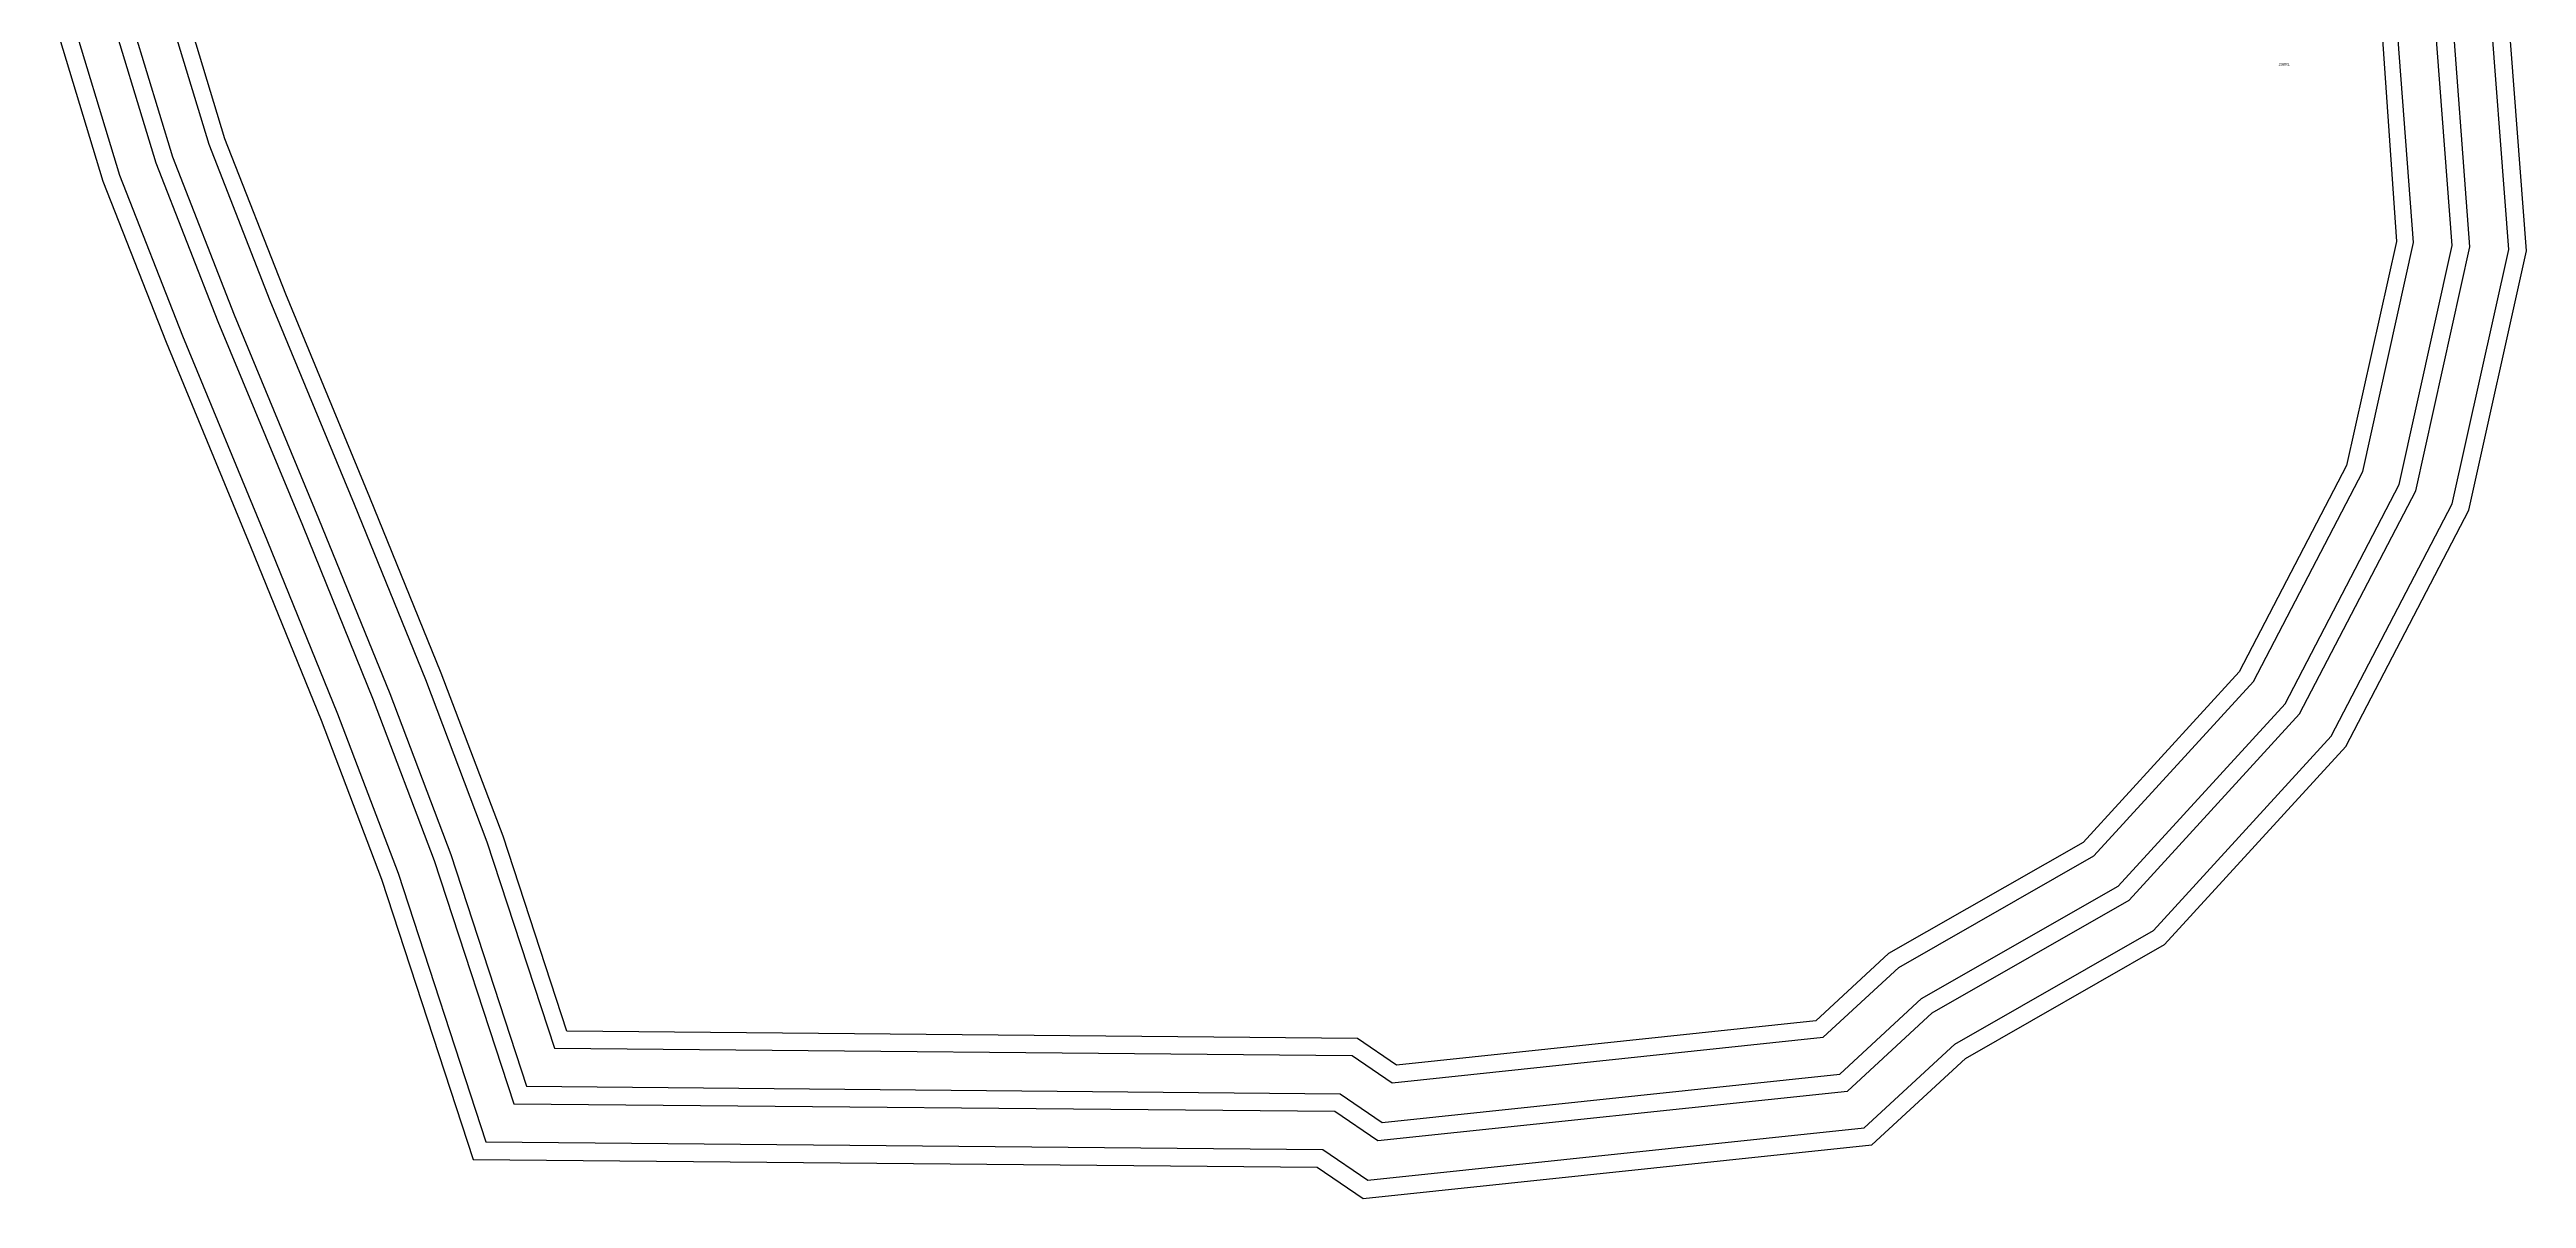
# Model space of a CAD drawing. Extents: x 477732 to 478202, y 6771163 to 6771744.
# Drawn here: x 477749.6 to 478201.7, y 6771163.1 to 6771372.6 of the extents above; entities that cross this region are included whole.
import ezdxf

# ---------------------------------------------------------------- set-up
doc = ezdxf.new("R2010")
doc.units = 0

msp = doc.modelspace()

# ---------------------------------------------------------------- linework, layer by layer
at = {"layer": 'polyEntity_1', "color": 2}
msp.add_lwpolyline([(478175.26, 6771376.2), (478177.94, 6771337.64), (478168.85, 6771296.77), (478149.26, 6771259.17), (478120.76, 6771228.05), (478085.25, 6771207.75), (478071.98, 6771195.48), (477995.46, 6771187.43), (477988.34, 6771192.28), (477844, 6771193.61), (477844, 6771193.61), (477832.36, 6771229.19), (477821.07, 6771258.91), (477808.06, 6771290.92), (477792.69, 6771328.04), (477781.59, 6771356.36), (477772.31, 6771386.93)], dxfattribs=at)
at = {"layer": 'polyEntity_4', "color": 5}
msp.add_lwpolyline([(477769.31, 6771386.11), (477778.65, 6771355.34), (477789.81, 6771326.88), (477805.18, 6771289.74), (477818.18, 6771257.77), (477829.43, 6771228.15), (477841.74, 6771190.52), (477987.37, 6771189.18), (477994.66, 6771184.22), (478073.33, 6771192.5), (478073.33, 6771192.5), (478087.1, 6771205.23), (478122.72, 6771225.59), (478151.83, 6771257.37), (478171.8, 6771295.7), (478181.07, 6771337.41), (478177.65, 6771382.5)], dxfattribs=at)
at = {"layer": 'polyEntity_5', "color": 1}
msp.add_lwpolyline([(477762.55, 6771384.27), (477772.03, 6771353.04), (477783.31, 6771324.26), (477798.71, 6771287.08), (477811.67, 6771255.21), (477822.83, 6771225.82), (477836.65, 6771183.57), (477985.18, 6771182.2), (477992.84, 6771176.99), (478076.38, 6771185.78), (478076.38, 6771185.78), (478091.26, 6771199.55), (478127.15, 6771220.06), (478157.61, 6771253.32), (478178.43, 6771293.28), (478188.13, 6771336.9), (478184.55, 6771384.04)], dxfattribs=at)
at = {"layer": 'polyEntity_6', "color": 5}
msp.add_lwpolyline([(477759.45, 6771383.42), (477768.99, 6771351.99), (477768.99, 6771351.99), (477780.33, 6771323.06), (477780.33, 6771323.06), (477795.73, 6771285.86), (477795.73, 6771285.86), (477808.68, 6771254.03), (477808.68, 6771254.03), (477819.8, 6771224.75), (477819.8, 6771224.75), (477834.31, 6771180.38), (477834.31, 6771180.38), (477984.17, 6771179), (477984.17, 6771179), (477992, 6771173.67), (477992, 6771173.67), (478077.78, 6771182.7), (478077.78, 6771182.7), (478077.78, 6771182.7), (478093.18, 6771196.94), (478093.18, 6771196.94), (478129.18, 6771217.52), (478129.18, 6771217.52), (478160.27, 6771251.46), (478160.27, 6771251.46), (478181.48, 6771292.17), (478181.48, 6771292.17), (478191.37, 6771336.67), (478191.37, 6771336.67), (478187.72, 6771384.74)], dxfattribs=at)
at = {"layer": 'polyEntity_7', "color": 1}
msp.add_lwpolyline([(477752.69, 6771381.58), (477762.37, 6771349.69), (477773.84, 6771320.44), (477789.26, 6771283.2), (477802.16, 6771251.47), (477813.2, 6771222.41), (477829.22, 6771173.42), (477981.99, 6771172.02), (477990.18, 6771166.44), (478080.82, 6771175.98), (478080.82, 6771175.98), (478097.34, 6771191.26), (478133.6, 6771211.98), (478166.05, 6771247.41), (478188.11, 6771289.75), (478198.43, 6771336.16), (478194.62, 6771386.28)], dxfattribs=at)
at = {"layer": 'polyEntity_9', "color": 5}
msp.add_lwpolyline([(477749.59, 6771380.73), (477759.33, 6771348.63), (477759.33, 6771348.63), (477770.86, 6771319.24), (477770.86, 6771319.24), (477786.28, 6771281.98), (477786.28, 6771281.98), (477799.17, 6771250.3), (477799.17, 6771250.3), (477810.16, 6771221.34), (477810.16, 6771221.34), (477826.89, 6771170.23), (477826.89, 6771170.23), (477980.98, 6771168.81), (477980.98, 6771168.81), (477989.35, 6771163.12), (477989.35, 6771163.12), (478082.22, 6771172.89), (478082.22, 6771172.89), (478082.22, 6771172.89), (478099.26, 6771188.65), (478099.26, 6771188.65), (478135.63, 6771209.44), (478135.63, 6771209.44), (478168.71, 6771245.55), (478168.71, 6771245.55), (478191.16, 6771288.64), (478191.16, 6771288.64), (478201.68, 6771335.93), (478201.68, 6771335.93), (478197.79, 6771386.99)], dxfattribs=at)

# ---------------------------------------------------------------- texts
at = {"layer": 'textEntity_1', "color": 152}
msp.add_text('238RL', height=0.5, dxfattribs=at).set_placement((478156.44, 6771369.69, 238))

doc.saveas('drawing.dxf')
